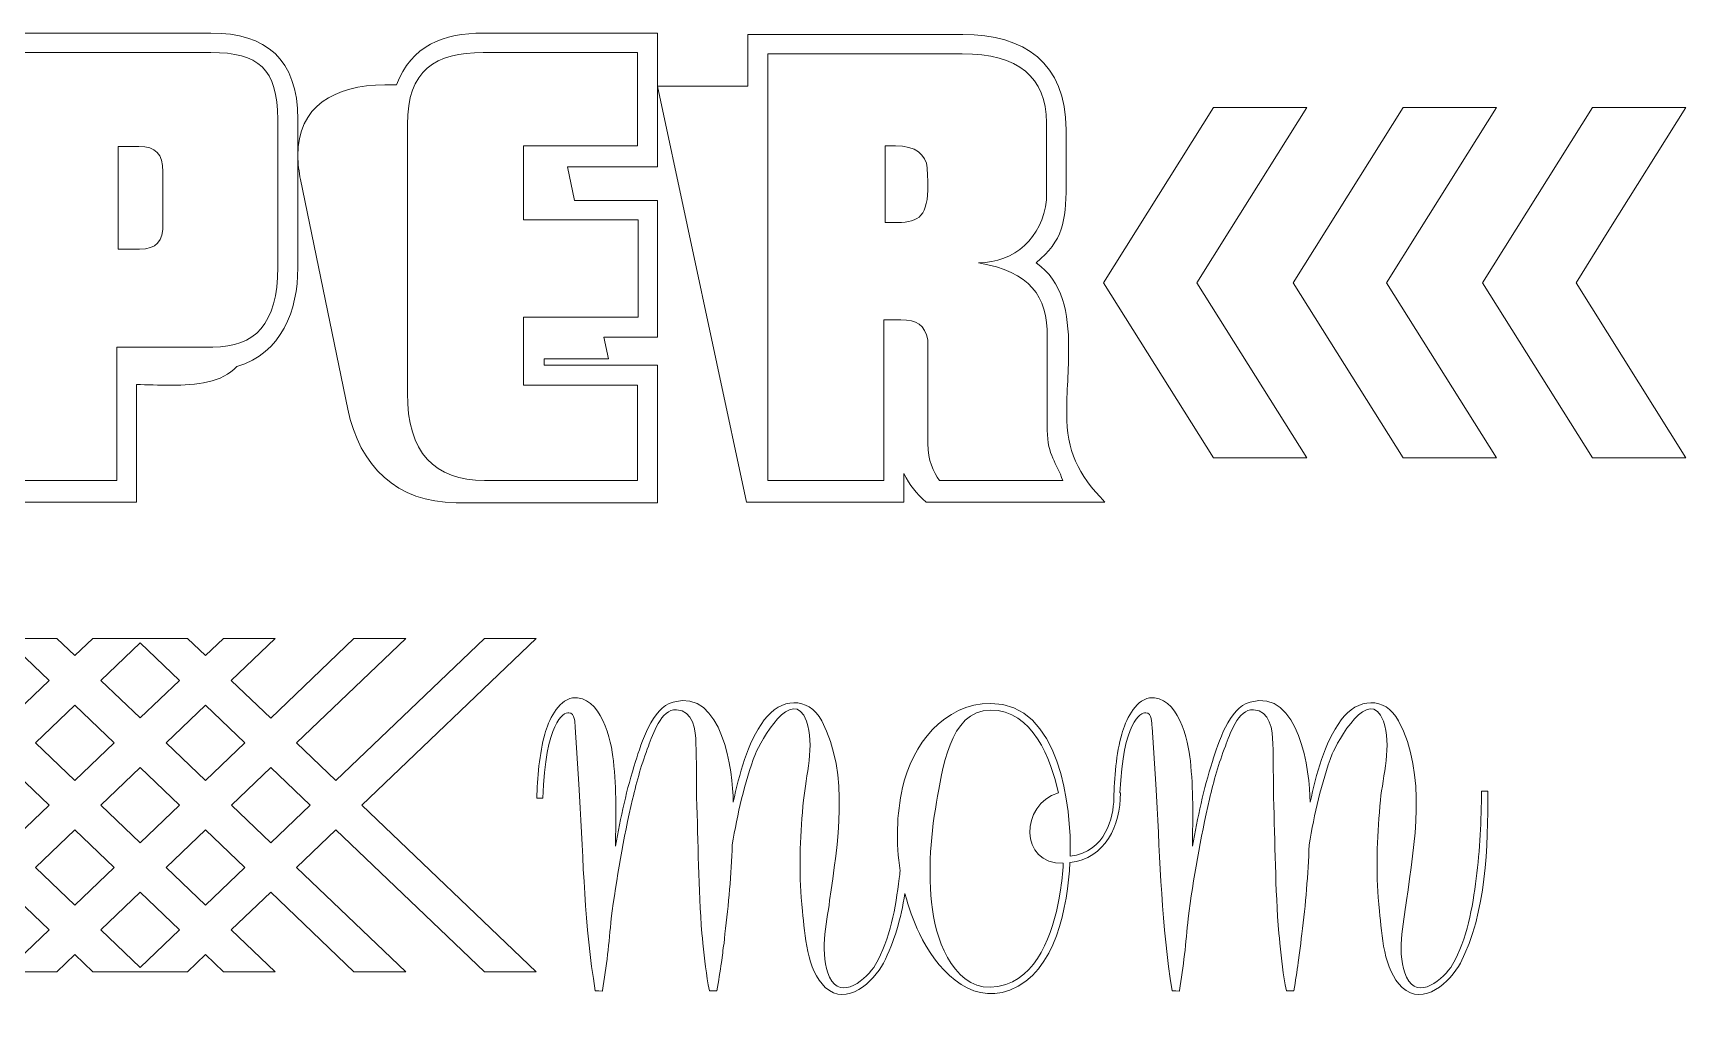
# Model space of a CAD drawing. Header units: inches. Extents: x -0.1 to 15, y -15.4 to -2.7.
# Drawn here: x 7.03 to 14.92, y -15.35 to -10.7 of the extents above; entities that cross this region are included whole.
import ezdxf

# ---------------------------------------------------------------- set-up
doc = ezdxf.new("R2010")
doc.units = ezdxf.units.IN
doc.header["$MEASUREMENT"] = 0
doc.layers.add('Layer 1', color=7, linetype='Continuous')

# ---------------------------------------------------------------- blocks, each defined once
blk = doc.blocks.new('block 2')
at = {"layer": 'Layer 1', "lineweight": 0}
for points in [[(9.4333, -13.592), (8.6007, -14.3877), (9.4333, -15.1835), (9.1862, -15.1835), (8.4772, -14.5058), (8.2892, -14.6854), (8.8103, -15.1835), (8.5631, -15.1835), (8.1656, -14.8036), (7.9776, -14.9832), (8.1871, -15.1835), (7.94, -15.1835), (7.854, -15.1013), (7.7681, -15.1835), (7.5641, -15.1835), (7.521, -15.1835), (7.317, -15.1835), (7.231, -15.1013), (7.1451, -15.1835), (6.9409, -15.1835)], [(6.9409, -13.592), (7.1451, -13.592), (7.231, -13.6741), (7.317, -13.592), (7.521, -13.592), (7.5641, -13.592), (7.7681, -13.592), (7.854, -13.6741), (7.94, -13.592), (8.1871, -13.592), (7.9776, -13.7922), (8.1656, -13.9719), (8.5631, -13.592), (8.8103, -13.592), (8.2892, -14.09), (8.4772, -14.2697), (9.1862, -13.592), (9.4333, -13.592)], [(6.7314, -13.7922), (6.9194, -13.9719), (7.1074, -13.7923), (6.9194, -13.6126), (6.7314, -13.7922)], [(7.3546, -13.7922), (7.5425, -13.9718), (7.7305, -13.7922), (7.5425, -13.6126), (7.3546, -13.7922)], [(7.2309, -14.2696), (7.4189, -14.09), (7.231, -13.9104), (7.043, -14.09), (7.2309, -14.2696)], [(7.8541, -13.9103), (7.6661, -14.0899), (7.8541, -14.2696), (8.0421, -14.09), (7.8541, -13.9103)], [(6.9194, -14.5673), (7.1073, -14.3877), (6.9194, -14.2081), (6.7315, -14.3877), (6.9194, -14.5673)], [(7.5425, -14.5674), (7.7305, -14.3877), (7.5425, -14.2081), (7.3545, -14.3877), (7.5425, -14.5674)], [(8.3536, -14.3877), (8.1657, -14.2081), (7.9777, -14.3877), (8.1657, -14.5674), (8.3536, -14.3877)], [(7.043, -14.6855), (7.231, -14.8651), (7.4189, -14.6855), (7.2309, -14.5058), (7.043, -14.6855)], [(8.0421, -14.6855), (7.8541, -14.5059), (7.6661, -14.6855), (7.8541, -14.8652), (8.0421, -14.6855)], [(7.1074, -14.9832), (6.9194, -14.8036), (6.7314, -14.9832), (6.9194, -15.1629), (7.1074, -14.9832)], [(7.7305, -14.9833), (7.5425, -14.8036), (7.3546, -14.9833), (7.5425, -15.1629), (7.7305, -14.9833)]]:
    blk.add_lwpolyline(points, dxfattribs=at)
blk = doc.blocks.new('block 4')
at = {"layer": 'Layer 1', "lineweight": 0}
for points, knots in [([(10.0136, -11.3404), (10.0136, -11.3404), (9.5832, -11.3404), (9.5832, -11.3404), (9.5832, -11.3404), (9.6173, -11.5014), (9.6173, -11.5014), (9.6173, -11.5014), (10.0136, -11.5014), (10.0136, -11.5014), (10.0136, -11.5014), (10.0136, -12.1546), (10.0136, -12.1546), (10.0136, -12.1546), (9.7566, -12.1546), (9.7566, -12.1546), (9.7566, -12.1546), (9.7783, -12.2568), (9.7783, -12.2568), (9.7783, -12.2568), (9.4718, -12.2568), (9.4718, -12.2568), (9.4718, -12.2568), (9.4718, -12.2878), (9.4718, -12.2878), (9.4718, -12.2878), (10.0136, -12.2878), (10.0136, -12.2878), (10.0136, -12.2878), (10.0136, -12.9441), (10.0136, -12.9441), (10.0136, -12.9441), (9.0507, -12.9441), (9.0507, -12.9441), (8.769, -12.9441), (8.5894, -12.7676), (8.5337, -12.4983), (8.5337, -12.4983), (8.3077, -11.4023), (8.3077, -11.4023), (8.3015, -11.3652), (8.2953, -11.328), (8.2953, -11.2878), (8.2953, -11.0525), (8.4687, -10.9503), (8.7102, -10.9503), (8.7102, -10.9503), (8.7659, -10.9503), (8.7659, -10.9503), (8.8371, -10.7615), (8.9919, -10.7026), (9.1808, -10.7026), (9.1808, -10.7026), (10.0136, -10.7026), (10.0136, -10.7026), (10.0136, -10.7026), (10.0136, -11.3404), (10.0136, -11.3404)], [0, 0, 0, 0, 1, 1, 1, 2, 2, 2, 3, 3, 3, 4, 4, 4, 5, 5, 5, 6, 6, 6, 7, 7, 7, 8, 8, 8, 9, 9, 9, 10, 10, 10, 11, 11, 11, 12, 12, 12, 13, 13, 13, 14, 14, 14, 15, 15, 15, 16, 16, 16, 17, 17, 17, 18, 18, 18, 19, 19, 19, 19]), ([(9.9176, -10.7955), (9.9176, -10.7955), (9.1808, -10.7955), (9.1808, -10.7955), (8.9516, -10.7955), (8.8185, -10.8791), (8.8185, -11.1392), (8.8185, -11.1392), (8.8185, -12.4209), (8.8185, -12.4209), (8.8185, -12.7057), (8.9485, -12.8388), (9.1869, -12.8388), (9.1869, -12.8388), (9.9176, -12.8388), (9.9176, -12.8388), (9.9176, -12.8388), (9.9176, -12.3837), (9.9176, -12.3837), (9.9176, -12.3837), (9.3727, -12.3837), (9.3727, -12.3837), (9.3727, -12.3837), (9.3727, -12.0586), (9.3727, -12.0586), (9.3727, -12.0586), (9.9207, -12.0586), (9.9207, -12.0586), (9.9207, -12.0586), (9.9207, -11.5943), (9.9207, -11.5943), (9.9207, -11.5943), (9.3727, -11.5943), (9.3727, -11.5943), (9.3727, -11.5943), (9.3727, -11.2413), (9.3727, -11.2413), (9.3727, -11.2413), (9.9176, -11.2413), (9.9176, -11.2413), (9.9176, -11.2413), (9.9176, -10.7955), (9.9176, -10.7955)], [0, 0, 0, 0, 1, 1, 1, 2, 2, 2, 3, 3, 3, 4, 4, 4, 5, 5, 5, 6, 6, 6, 7, 7, 7, 8, 8, 8, 9, 9, 9, 10, 10, 10, 11, 11, 11, 12, 12, 12, 13, 13, 13, 14, 14, 14, 14])]:
    blk.add_open_spline(points, degree=3, knots=knots, dxfattribs=at)
blk = doc.blocks.new('block 7')
at = {"layer": 'Layer 1', "lineweight": 0}
for points, knots in [([(13.978, -14.3216), (13.9796, -14.5848), (13.9717, -14.9032), (13.8472, -15.1413), (13.8015, -15.2311), (13.6707, -15.3509), (13.5698, -15.2579), (13.4799, -15.1743), (13.4721, -15.0057), (13.461, -14.8938), (13.461, -14.8938), (13.4579, -14.8607), (13.4579, -14.8607), (13.4579, -14.8607), (13.4547, -14.8291), (13.4547, -14.8291), (13.4437, -14.6747), (13.45, -14.5186), (13.4658, -14.3642), (13.4768, -14.2491), (13.5209, -14.1009), (13.4799, -13.9874), (13.4137, -13.8077), (13.2593, -14.0852), (13.2356, -14.1435), (13.182, -14.2822), (13.1505, -14.4304), (13.1253, -14.577), (13.1206, -14.7188), (13.1079, -14.8607), (13.0906, -15.0025), (13.0906, -15.0025), (13.0874, -15.0246), (13.0874, -15.0246), (13.0874, -15.0246), (13.0859, -15.0483), (13.0859, -15.0483), (13.0827, -15.0624), (13.0811, -15.0782), (13.0796, -15.0924), (13.0796, -15.0924), (13.0733, -15.1381), (13.0733, -15.1381), (13.0669, -15.1822), (13.0607, -15.2279), (13.0512, -15.2736), (13.0512, -15.2736), (13.0165, -15.2736), (13.0165, -15.2736), (13.0008, -15.198), (12.9929, -15.1223), (12.985, -15.0467), (12.985, -15.0467), (12.9834, -15.023), (12.9834, -15.023), (12.9834, -15.023), (12.9803, -15.001), (12.9803, -15.001), (12.9629, -14.7834), (12.9629, -14.5675), (12.955, -14.35), (12.9535, -14.2633), (12.955, -14.1782), (12.9519, -14.093), (12.9503, -14.0331), (12.9393, -13.9338), (12.8589, -13.9323), (12.7848, -13.9291), (12.7454, -14.0521), (12.7249, -14.1056), (12.6934, -14.1876), (12.6697, -14.2727), (12.6493, -14.3594), (12.6051, -14.547), (12.5736, -14.7377), (12.5468, -14.9285), (12.5373, -15.0435), (12.5247, -15.1586), (12.5058, -15.2721), (12.5058, -15.2721), (12.5058, -15.2752), (12.5058, -15.2752), (12.5058, -15.2752), (12.4885, -15.2736), (12.4885, -15.2736), (12.4885, -15.2736), (12.4711, -15.2736), (12.4711, -15.2736), (12.4191, -14.9663), (12.4144, -14.6542), (12.3955, -14.3437), (12.3955, -14.3437), (12.3923, -14.2869), (12.3923, -14.2869), (12.3923, -14.2869), (12.375, -14.0158), (12.375, -14.0158), (12.3734, -13.9937), (12.375, -13.9496), (12.3451, -13.9465), (12.3189, -13.9449), (12.2372, -13.9886), (12.2216, -14.3295), (12.2216, -14.3295), (12.2237, -14.3295), (12.2237, -14.3295), (12.2237, -14.4855), (12.1527, -14.6416), (11.9825, -14.6621), (11.9715, -14.867), (11.9179, -15.1854), (11.6956, -15.2705), (11.4986, -15.3461), (11.3394, -15.1602), (11.2637, -15.001), (11.2349, -14.9401), (11.2119, -14.8758), (11.1947, -14.8097), (11.1756, -14.9277), (11.1441, -15.0415), (11.0919, -15.1413), (11.0462, -15.2311), (10.9154, -15.3509), (10.8145, -15.2579), (10.7247, -15.1743), (10.7168, -15.0057), (10.7057, -14.8938), (10.7057, -14.8938), (10.7026, -14.8607), (10.7026, -14.8607), (10.7026, -14.8607), (10.6994, -14.8291), (10.6994, -14.8291), (10.6884, -14.6747), (10.6947, -14.5186), (10.7105, -14.3642), (10.7215, -14.2491), (10.7656, -14.1009), (10.7247, -13.9874), (10.6585, -13.8077), (10.504, -14.0852), (10.4803, -14.1435), (10.4268, -14.2822), (10.3952, -14.4304), (10.37, -14.577), (10.3653, -14.7188), (10.3527, -14.8607), (10.3353, -15.0025), (10.3353, -15.0025), (10.3322, -15.0246), (10.3322, -15.0246), (10.3322, -15.0246), (10.3306, -15.0483), (10.3306, -15.0483), (10.3275, -15.0624), (10.3259, -15.0782), (10.3243, -15.0924), (10.3243, -15.0924), (10.318, -15.1381), (10.318, -15.1381), (10.3117, -15.1822), (10.3054, -15.2279), (10.2959, -15.2736), (10.2959, -15.2736), (10.2613, -15.2736), (10.2613, -15.2736), (10.2455, -15.198), (10.2376, -15.1223), (10.2297, -15.0467), (10.2297, -15.0467), (10.2281, -15.023), (10.2281, -15.023), (10.2281, -15.023), (10.225, -15.001), (10.225, -15.001), (10.2077, -14.7834), (10.2077, -14.5675), (10.1998, -14.35), (10.1982, -14.2633), (10.1998, -14.1782), (10.1966, -14.093), (10.195, -14.0331), (10.184, -13.9338), (10.1036, -13.9323), (10.0295, -13.9291), (9.9901, -14.0521), (9.9696, -14.1056), (9.9381, -14.1876), (9.9145, -14.2727), (9.894, -14.3594), (9.8499, -14.547), (9.8183, -14.7377), (9.7915, -14.9285), (9.7821, -15.0435), (9.7695, -15.1586), (9.7505, -15.2721), (9.7505, -15.2721), (9.7505, -15.2752), (9.7505, -15.2752), (9.7505, -15.2752), (9.7332, -15.2736), (9.7332, -15.2736), (9.7332, -15.2736), (9.7159, -15.2736), (9.7159, -15.2736), (9.6639, -14.9663), (9.6591, -14.6542), (9.6402, -14.3437), (9.6402, -14.3437), (9.637, -14.2869), (9.637, -14.2869), (9.637, -14.2869), (9.6197, -14.0158), (9.6197, -14.0158), (9.6181, -13.9937), (9.6197, -13.9496), (9.5898, -13.9465), (9.563, -13.9449), (9.4779, -13.9906), (9.4652, -14.3547), (9.4652, -14.3547), (9.4369, -14.3547), (9.4369, -14.3547), (9.4385, -14.2633), (9.4495, -14.1372), (9.4747, -14.0489), (9.4936, -13.9858), (9.5346, -13.8897), (9.6071, -13.8755), (9.7427, -13.8597), (9.7931, -14.0804), (9.8026, -14.1766), (9.8167, -14.3121), (9.8152, -14.4477), (9.812, -14.5832), (9.8372, -14.4477), (9.8656, -14.3106), (9.9082, -14.1797), (9.9365, -14.0915), (9.9854, -13.9244), (10.0879, -13.896), (10.3243, -13.8298), (10.3732, -14.2286), (10.3747, -14.3736), (10.4047, -14.2412), (10.4394, -14.093), (10.5229, -13.9811), (10.5986, -13.8771), (10.7325, -13.8645), (10.7972, -13.9858), (10.9327, -14.2396), (10.8728, -14.5722), (10.835, -14.8433), (10.8208, -14.9537), (10.7846, -15.1034), (10.835, -15.209), (10.8886, -15.3257), (11.0147, -15.2153), (11.0541, -15.1491), (11.125, -15.0262), (11.1503, -14.8764), (11.1676, -14.7377), (11.1691, -14.7254), (11.1705, -14.713), (11.1719, -14.7007), (11.1514, -14.5687), (11.1543, -14.4328), (11.1833, -14.3043), (11.229, -14.1009), (11.3804, -13.9023), (11.6042, -13.9023), (11.9337, -13.9023), (11.9904, -14.3941), (11.9841, -14.6321), (12.1563, -14.6077), (12.1887, -14.4474), (12.1931, -14.3547), (12.1931, -14.3547), (12.1921, -14.3547), (12.1921, -14.3547), (12.1937, -14.2633), (12.2048, -14.1372), (12.23, -14.0489), (12.2489, -13.9858), (12.2899, -13.8897), (12.3624, -13.8755), (12.4979, -13.8597), (12.5484, -14.0804), (12.5578, -14.1766), (12.572, -14.3121), (12.5704, -14.4477), (12.5673, -14.5832), (12.5925, -14.4477), (12.6209, -14.3106), (12.6634, -14.1797), (12.6918, -14.0915), (12.7407, -13.9244), (12.8431, -13.896), (13.0796, -13.8298), (13.1284, -14.2286), (13.13, -14.3736), (13.16, -14.2412), (13.1946, -14.093), (13.2782, -13.9811), (13.3538, -13.8771), (13.4878, -13.8645), (13.5524, -13.9858), (13.688, -14.2396), (13.6281, -14.5722), (13.5903, -14.8433), (13.5761, -14.9537), (13.5398, -15.1034), (13.5903, -15.209), (13.6439, -15.3257), (13.77, -15.2153), (13.8094, -15.1491), (13.8803, -15.0262), (13.9055, -14.8764), (13.9229, -14.7377), (13.9402, -14.6006), (13.9481, -14.4603), (13.9481, -14.3216), (13.9481, -14.3216), (13.978, -14.3216), (13.978, -14.3216)], [0, 0, 0, 0, 1, 1, 1, 2, 2, 2, 3, 3, 3, 4, 4, 4, 5, 5, 5, 6, 6, 6, 7, 7, 7, 8, 8, 8, 9, 9, 9, 10, 10, 10, 11, 11, 11, 12, 12, 12, 13, 13, 13, 14, 14, 14, 15, 15, 15, 16, 16, 16, 17, 17, 17, 18, 18, 18, 19, 19, 19, 20, 20, 20, 21, 21, 21, 22, 22, 22, 23, 23, 23, 24, 24, 24, 25, 25, 25, 26, 26, 26, 27, 27, 27, 28, 28, 28, 29, 29, 29, 30, 30, 30, 31, 31, 31, 32, 32, 32, 33, 33, 33, 34, 34, 34, 35, 35, 35, 36, 36, 36, 37, 37, 37, 38, 38, 38, 39, 39, 39, 40, 40, 40, 41, 41, 41, 42, 42, 42, 43, 43, 43, 44, 44, 44, 45, 45, 45, 46, 46, 46, 47, 47, 47, 48, 48, 48, 49, 49, 49, 50, 50, 50, 51, 51, 51, 52, 52, 52, 53, 53, 53, 54, 54, 54, 55, 55, 55, 56, 56, 56, 57, 57, 57, 58, 58, 58, 59, 59, 59, 60, 60, 60, 61, 61, 61, 62, 62, 62, 63, 63, 63, 64, 64, 64, 65, 65, 65, 66, 66, 66, 67, 67, 67, 68, 68, 68, 69, 69, 69, 70, 70, 70, 71, 71, 71, 72, 72, 72, 73, 73, 73, 74, 74, 74, 75, 75, 75, 76, 76, 76, 77, 77, 77, 78, 78, 78, 79, 79, 79, 80, 80, 80, 81, 81, 81, 82, 82, 82, 83, 83, 83, 84, 84, 84, 85, 85, 85, 86, 86, 86, 87, 87, 87, 88, 88, 88, 89, 89, 89, 90, 90, 90, 91, 91, 91, 92, 92, 92, 93, 93, 93, 94, 94, 94, 95, 95, 95, 96, 96, 96, 97, 97, 97, 98, 98, 98, 99, 99, 99, 100, 100, 100, 101, 101, 101, 102, 102, 102, 103, 103, 103, 104, 104, 104, 105, 105, 105, 106, 106, 106, 107, 107, 107, 108, 108, 108, 108]), ([(11.951, -14.6652), (11.7382, -14.6731), (11.7445, -14.3815), (11.9273, -14.3295), (11.8927, -14.1671), (11.8044, -13.9338), (11.6042, -13.9338), (11.404, -13.9354), (11.3725, -14.227), (11.3457, -14.3736), (11.3142, -14.5501), (11.3016, -14.7409), (11.3315, -14.919), (11.3599, -15.0876), (11.4655, -15.3146), (11.6767, -15.2437), (11.8485, -15.1854), (11.9116, -14.96), (11.9368, -14.8008), (11.9431, -14.7566), (11.9478, -14.7109), (11.951, -14.6652)], [0, 0, 0, 0, 1, 1, 1, 2, 2, 2, 3, 3, 3, 4, 4, 4, 5, 5, 5, 6, 6, 6, 7, 7, 7, 7])]:
    blk.add_open_spline(points, degree=3, knots=knots, dxfattribs=at)
blk = doc.blocks.new('block 11')
at = {"layer": 'Layer 1', "lineweight": 0}
for points, knots in [([(10.4378, -12.941), (10.4378, -12.941), (10.0136, -10.9565), (10.0136, -10.9565), (10.0136, -10.9565), (10.444, -10.9565), (10.444, -10.9565), (10.444, -10.9565), (10.444, -10.7088), (10.444, -10.7088), (10.444, -10.7088), (11.4718, -10.7088), (11.4718, -10.7088), (11.7628, -10.7088), (11.9641, -10.845), (11.9641, -11.1639), (11.9641, -11.1639), (11.9641, -11.4333), (11.9641, -11.4333), (11.9641, -11.6005), (11.9486, -11.6933), (11.8217, -11.7986), (11.9486, -11.8884), (11.9765, -12.0401), (11.9765, -12.2042), (11.9765, -12.3094), (11.9672, -12.4178), (11.9672, -12.5199), (11.9672, -12.6964), (12.0198, -12.8079), (12.1498, -12.941), (12.1498, -12.941), (11.2954, -12.941), (11.2954, -12.941), (11.2489, -12.8977), (11.2179, -12.8636), (11.1901, -12.8048), (11.1901, -12.8048), (11.1901, -12.941), (11.1901, -12.941), (11.1901, -12.941), (10.4378, -12.941), (10.4378, -12.941)], [0, 0, 0, 0, 1, 1, 1, 2, 2, 2, 3, 3, 3, 4, 4, 4, 5, 5, 5, 6, 6, 6, 7, 7, 7, 8, 8, 8, 9, 9, 9, 10, 10, 10, 11, 11, 11, 12, 12, 12, 13, 13, 13, 14, 14, 14, 14]), ([(10.5399, -12.8388), (10.5399, -12.8388), (11.0941, -12.8388), (11.0941, -12.8388), (11.0941, -12.8388), (11.0941, -12.071), (11.0941, -12.071), (11.0941, -12.071), (11.1746, -12.071), (11.1746, -12.071), (11.252, -12.071), (11.2892, -12.0958), (11.3046, -12.167), (11.3046, -12.167), (11.3046, -12.6624), (11.3046, -12.6624), (11.3046, -12.7459), (11.3294, -12.7955), (11.3604, -12.8388), (11.3604, -12.8388), (11.9486, -12.8388), (11.9486, -12.8388), (11.9207, -12.7521), (11.8743, -12.7212), (11.8743, -12.5974), (11.8743, -12.5974), (11.8743, -12.1546), (11.8743, -12.1546), (11.8743, -11.9534), (11.7938, -11.845), (11.5461, -11.7986), (11.7195, -11.7986), (11.8495, -11.681), (11.8712, -11.4983), (11.8712, -11.4983), (11.8712, -11.1299), (11.8712, -11.1299), (11.8712, -10.9132), (11.735, -10.8017), (11.4687, -10.8017), (11.4687, -10.8017), (10.5399, -10.8017), (10.5399, -10.8017), (10.5399, -10.8017), (10.5399, -12.8388), (10.5399, -12.8388)], [0, 0, 0, 0, 1, 1, 1, 2, 2, 2, 3, 3, 3, 4, 4, 4, 5, 5, 5, 6, 6, 6, 7, 7, 7, 8, 8, 8, 9, 9, 9, 10, 10, 10, 11, 11, 11, 12, 12, 12, 13, 13, 13, 14, 14, 14, 15, 15, 15, 15])]:
    blk.add_open_spline(points, degree=3, knots=knots, dxfattribs=at)
blk = doc.blocks.new('block 20')
at = {"layer": 'Layer 1', "lineweight": 0}
for points, knots in [([(6.7751, -12.941), (6.7751, -12.941), (6.3541, -10.9503), (6.3541, -10.9503), (6.3541, -10.9503), (6.7813, -10.9503), (6.7813, -10.9503), (6.7813, -10.9503), (6.7813, -10.7026), (6.7813, -10.7026), (6.7813, -10.7026), (7.8804, -10.7026), (7.8804, -10.7026), (8.1435, -10.7026), (8.2952, -10.8265), (8.2952, -11.1144), (8.2952, -11.1144), (8.2952, -11.8234), (8.2952, -11.8234), (8.2952, -12.0246), (8.2179, -12.232), (8.0042, -12.294), (7.933, -12.3714), (7.8092, -12.3837), (7.6915, -12.3837), (7.6327, -12.3837), (7.5739, -12.3806), (7.5244, -12.3806), (7.5244, -12.3806), (7.5244, -12.941), (7.5244, -12.941), (7.5244, -12.941), (6.7751, -12.941), (6.7751, -12.941)], [0, 0, 0, 0, 1, 1, 1, 2, 2, 2, 3, 3, 3, 4, 4, 4, 5, 5, 5, 6, 6, 6, 7, 7, 7, 8, 8, 8, 9, 9, 9, 10, 10, 10, 11, 11, 11, 11]), ([(6.8773, -12.8388), (6.8773, -12.8388), (7.4315, -12.8388), (7.4315, -12.8388), (7.4315, -12.8388), (7.4315, -12.2011), (7.4315, -12.2011), (7.4315, -12.2011), (7.8897, -12.2011), (7.8897, -12.2011), (8.0909, -12.2011), (8.1993, -12.0927), (8.1993, -11.8203), (8.1993, -11.8203), (8.1993, -11.1144), (8.1993, -11.1144), (8.1993, -10.8729), (8.1064, -10.7955), (7.8804, -10.7955), (7.8804, -10.7955), (6.8773, -10.7955), (6.8773, -10.7955), (6.8773, -10.7955), (6.8773, -12.8388), (6.8773, -12.8388)], [0, 0, 0, 0, 1, 1, 1, 2, 2, 2, 3, 3, 3, 4, 4, 4, 5, 5, 5, 6, 6, 6, 7, 7, 7, 8, 8, 8, 8])]:
    blk.add_open_spline(points, degree=3, knots=knots, dxfattribs=at)

msp = doc.modelspace()

# ---------------------------------------------------------------- linework, layer by layer
at = {"layer": 'Layer 1', "lineweight": 0}
for points in [[(13.1142, -11.0586), (12.6687, -11.0586), (12.1433, -11.8945), (12.6687, -12.7304), (13.1142, -12.7304), (12.5895, -11.8945), (12.7465, -11.6438), (13.1142, -11.0586)], [(13.6517, -11.6438), (14.0194, -11.0586), (13.5739, -11.0586), (13.0485, -11.8945), (13.5739, -12.7304), (14.0194, -12.7304), (13.4947, -11.8945), (13.6517, -11.6438)], [(14.9246, -11.0586), (14.4791, -11.0586), (13.9537, -11.8945), (14.4791, -12.7304), (14.9246, -12.7304), (14.4, -11.8945), (14.5569, -11.6438), (14.9246, -11.0586)]]:
    msp.add_lwpolyline(points, dxfattribs=at)
for points in [[(7.6513, -11.6097), (7.6513, -11.6097), (7.6513, -11.3652), (7.6513, -11.3652), (7.6513, -11.2785), (7.6172, -11.2444), (7.5367, -11.2444), (7.5367, -11.2444), (7.4377, -11.2444), (7.4377, -11.2444), (7.4377, -11.2444), (7.4377, -11.7336), (7.4377, -11.7336), (7.4377, -11.7336), (7.5398, -11.7336), (7.5398, -11.7336), (7.6203, -11.7336), (7.6513, -11.6995), (7.6513, -11.6097)], [(11.3046, -11.4271), (11.3046, -11.4023), (11.3015, -11.3806), (11.3015, -11.3466), (11.2954, -11.2816), (11.2458, -11.2413), (11.1498, -11.2413), (11.1498, -11.2413), (11.1003, -11.2413), (11.1003, -11.2413), (11.1003, -11.2413), (11.1003, -11.6066), (11.1003, -11.6066), (11.1003, -11.6066), (11.1591, -11.6066), (11.1591, -11.6066), (11.2644, -11.6066), (11.3046, -11.5726), (11.3046, -11.4271)]]:
    msp.add_open_spline(points, degree=3, knots=[0, 0, 0, 0, 1, 1, 1, 2, 2, 2, 3, 3, 3, 4, 4, 4, 5, 5, 5, 6, 6, 6, 6], dxfattribs=at)

# ---------------------------------------------------------------- block references
at = {"layer": 'Layer 1'}
for name in ['block 20', 'block 4', 'block 11', 'block 2', 'block 7']:
    msp.add_blockref(name, (0, 0), dxfattribs=at)

doc.saveas('drawing.dxf')
